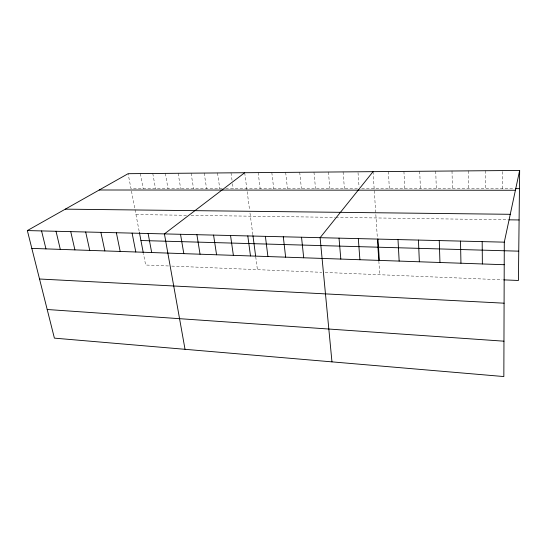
<?xml version="1.0" encoding="UTF-8"?>
<svg xmlns="http://www.w3.org/2000/svg" width="547" height="547" viewBox="0 0 547 547"><rect width="100%" height="100%" fill="white"/><g stroke="black" fill="none" stroke-linecap="round" stroke-linejoin="round"><path stroke-width="0.41" stroke-dasharray="2.73 2.05" d="M502.303 188.66L502.344 170.589M222.314 188.681L130.993 188.688L128.114 173.693M225.665 188.681L357.547 188.674M361.683 188.674L514.549 188.66M135.957 214.568L187.648 215.299M191.04 215.347L334.935 217.371M335.776 217.385L508.136 219.812M168.503 265.965L145.639 265.022L143.458 253.658M171.772 266.102L321.834 272.324M325.15 272.461L502.105 279.797M131.465 191.135L134.877 208.947M135.034 209.754L139.239 231.654M140.374 173.597L143.17 188.688M152.791 173.488L155.512 188.688M165.385 173.385L168.025 188.688M178.151 173.283L180.701 188.688M191.088 173.173L193.556 188.688M204.209 173.064L206.588 188.688M217.515 172.955L219.798 188.681M231.005 172.838L232.044 180.346M232.509 183.683L233.2 188.681M244.694 172.729L249.555 209.761M249.979 212.968L252.851 234.861M255.729 256.769L257.418 269.65M258.163 172.613L260.16 188.681M271.818 172.503L273.719 188.681M285.671 172.387L287.462 188.681M299.715 172.271L301.404 188.674M313.964 172.155L315.544 188.674M328.419 172.031L329.882 188.674M343.085 171.908L344.432 188.674M358.025 172.633L359.064 186.985M373.061 171.662L377.375 238.328M378.852 261.063L379.734 274.724M388.384 171.532L389.355 188.667M403.932 171.402L404.773 188.667M419.713 171.273L420.424 188.667M435.74 171.143L436.308 188.667M452.007 171.006L452.431 188.667M468.526 170.869L468.8 188.667M485.305 170.726L485.421 188.66"/><path stroke-width="0.82" d="M519.65 170.445L504.293 242.157L503.842 376.555L54.399 338.142L27.35 230.574L128.114 173.693L519.65 170.445L518.426 280.474L503.732 279.866M373.061 171.662L320.104 237.685L331.961 361.868M244.694 172.729L164.421 233.904L185.03 349.307M515.363 188.66L519.445 188.66M99.246 189.994L515.404 190.26M65.298 209.152L510.255 214.301M508.977 219.826L519.096 219.962M27.35 230.574L504.293 242.157M140.935 240.516L518.747 251.162M31.829 248.393L504.218 264.714M39.528 279.004L504.088 303.188M47.199 309.499L503.965 341.184M41.572 230.923L45.955 248.885M56.033 231.272L60.307 249.377M70.734 231.627L74.905 249.883M85.688 231.99L89.742 250.396M100.894 232.359L104.839 250.916M116.367 232.735L120.183 251.449M132.107 233.118L135.8 251.989M139.389 232.461L143.3 252.851M148.121 233.507L151.683 252.536M180.517 234.294L183.813 253.644M196.899 234.69L200.045 254.205M213.569 235.094L216.571 254.779M230.533 235.511L233.378 255.36M247.805 235.928L250.492 255.948M252.953 235.668L255.62 255.955M265.391 236.352L267.907 256.55M283.298 236.789L285.643 257.165M301.534 237.234L303.701 257.787M339.031 238.143L340.815 259.066M358.319 238.608L359.899 259.729M377.97 239.087L379.344 260.399M377.43 239.135L378.797 260.249M398.004 239.572L399.16 261.083M418.434 240.071L419.364 261.781M439.262 240.577L439.952 262.492M460.506 241.09L460.95 263.216M482.18 241.617L482.372 263.962"/></g></svg>
